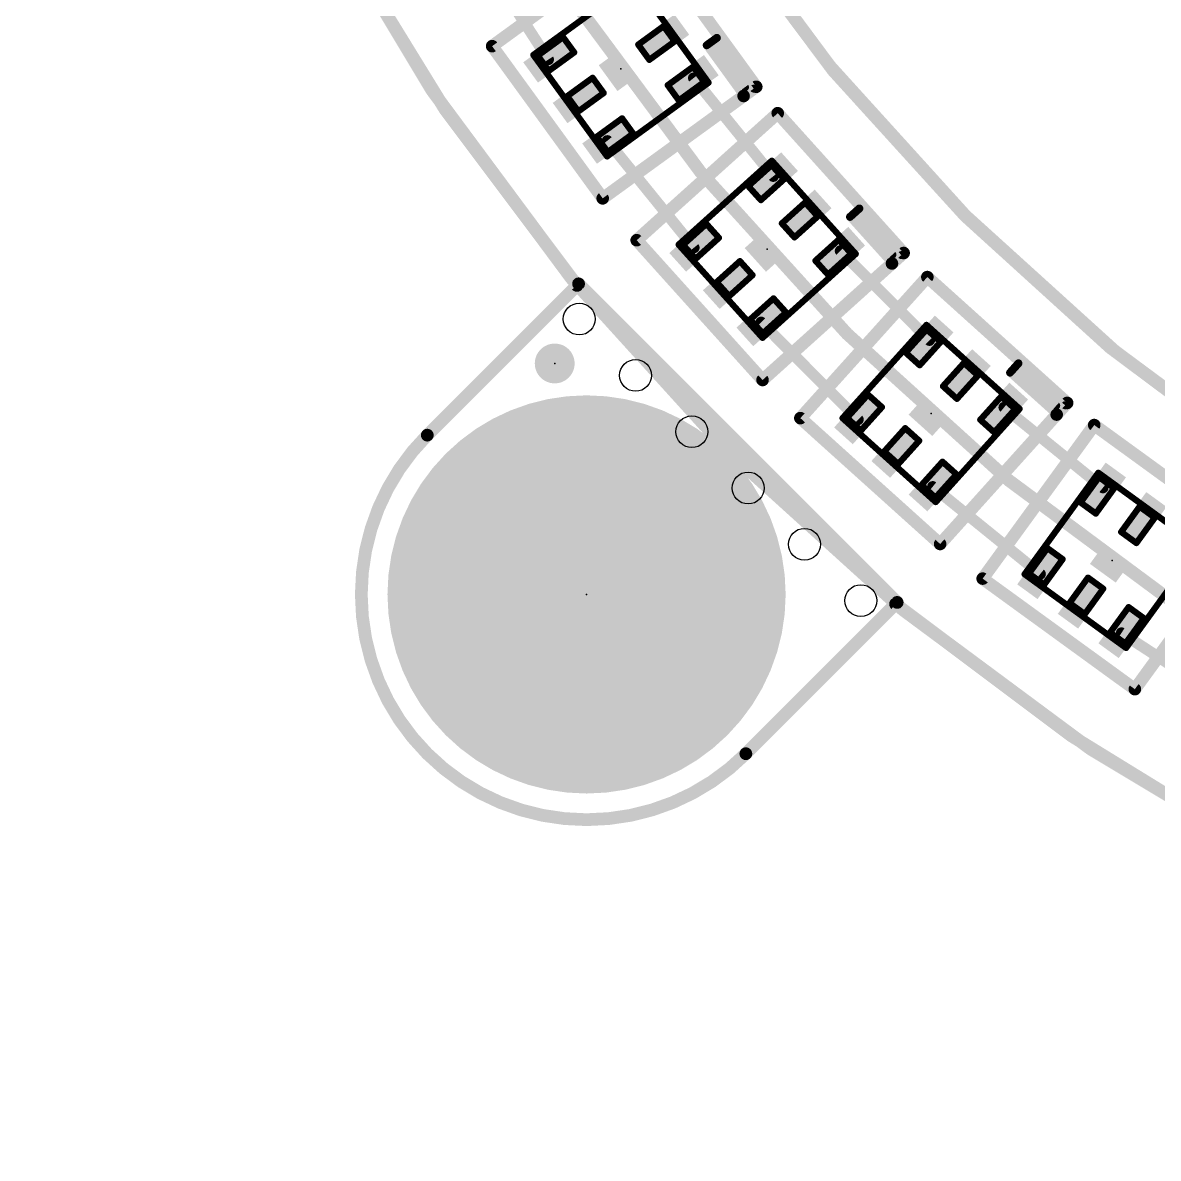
# Model space of a CAD drawing. Extents: x -10 to 92, y -62 to 76.
# Drawn here: x -0.1 to 18.01, y -0.1 to 18.01 of the extents above; entities that cross this region are included whole.
import ezdxf

# ---------------------------------------------------------------- set-up
doc = ezdxf.new("R2010")
doc.units = 0
for name, color, linetype in [('1', 12, 'CONTINUOUS'), ('16', 132, 'CONTINUOUS'), ('17', 110, 'CONTINUOUS'), ('20', 53, 'CONTINUOUS'), ('21', 41, 'CONTINUOUS'), ('23', 53, 'CONTINUOUS'), ('24', 53, 'CONTINUOUS'), ('51', 53, 'CONTINUOUS')]:
    doc.layers.add(name, color=color, linetype=linetype)

# ---------------------------------------------------------------- blocks, each defined once
blk = doc.blocks.new('RECT')
blk.add_solid([(-0.5, -0.5), (0.5, -0.5), (-0.5, 0.5), (0.5, 0.5)])
blk = doc.blocks.new('PIE')
at = {"const_width": 0.5}
blk.add_lwpolyline([(0, -0.25, 1), (0, 0.25, 1), (0, -0.25)], format="xyb", dxfattribs=at)
blk = doc.blocks.new('ROUNDP')
at = {"const_width": 0.5}
blk.add_lwpolyline([(0, -0.25, 1), (0, 0.25, 1), (0, -0.25)], format="xyb", dxfattribs=at)

msp = doc.modelspace()

# ---------------------------------------------------------------- linework, layer by layer
at = {"layer": '1'}
for points, const_width in [([(38.1, 76.2, 2.4142), (76.2, 38.1)], 0.2032), ([(38.1, 73.533, 2.4142), (73.533, 38.1)], 0.2032), ([(8.2434, 17.3955, 1), (8.3181, 17.4437)], 0.0889), ([(10.6311, 17.1524, 1), (10.562, 17.0964)], 0.0889), ([(9.2557, 16.1532, 1), (9.1867, 16.0972)], 0.0889), ([(11.8322, 15.5295, 1), (11.9013, 15.5854)], 0.0889), ([(10.5689, 14.3919, 1), (10.6379, 14.4479)], 0.0889), ([(12.9688, 14.3998, 1), (12.9058, 14.3371)], 0.0889), ([(11.7055, 13.2623, 1), (11.6425, 13.1995)], 0.0889), ([(14.3268, 12.911, 1), (14.3897, 12.9738)], 0.0889), ([(15.5753, 11.9063, 1), (15.5193, 11.8373)], 0.0889), ([(13.1893, 11.6477, 1), (13.2522, 11.7105)], 0.0889), ([(14.4378, 10.643, 1), (14.3818, 10.574)], 0.0889), ([(17.0964, 10.5569, 1), (17.1524, 10.626)], 0.0889), ([(16.0972, 9.1816, 1), (16.1532, 9.2506)], 0.0889), ([(17.4438, 8.3129, 1), (17.3953, 8.2384)], 0.0889)]:
    msp.add_lwpolyline(points, format="xyb", dxfattribs=dict(at, const_width=const_width))
at = {"layer": '1', "const_width": 0.1778}
for points in [[(7.0858, 19.2682), (8.2807, 17.4196)], [(10.5965, 17.1244), (11.8667, 15.5575)], [(9.2212, 16.1252), (10.6034, 14.4199)], [(12.9373, 14.3684), (14.3583, 12.9424)], [(11.674, 13.2309), (13.2207, 11.6791)], [(15.5473, 11.8718), (17.1244, 10.5915)], [(14.4098, 10.6085), (16.1252, 9.2161)], [(17.4196, 8.2757), (19.2631, 7.0756)]]:
    msp.add_lwpolyline(points, dxfattribs=at)
at = {"layer": '16'}
for points, const_width in [([(0, 38.1, 2.4142), (38.1, 76.2)], 0.2032), ([(8.7989, 13.8789, 1), (8.7271, 13.8071)], 0.1016), ([(8.7989, 13.8071, 1), (8.7271, 13.8789)], 0.1016), ([(6.35, 11.43, 1), (11.43, 6.35)], 0.2032), ([(6.3141, 11.4659, 1), (6.3859, 11.3941)], 0.1016), ([(6.3859, 11.3941, 1), (6.3141, 11.4659)], 0.1016), ([(13.8789, 8.7271, 1), (13.8071, 8.7989)], 0.1016), ([(13.8071, 8.7271, 1), (13.8789, 8.7989)], 0.1016), ([(11.3941, 6.3859, 1), (11.4659, 6.3141)], 0.1016), ([(11.4659, 6.3141, 1), (11.3941, 6.3859)], 0.1016)]:
    msp.add_lwpolyline(points, format="xyb", dxfattribs=dict(at, const_width=const_width))
at = {"layer": '16', "const_width": 0.2032}
for points in [[(6.35, 11.43), (8.763, 13.843)], [(8.763, 13.843), (13.843, 8.763)], [(13.843, 8.763), (11.43, 6.35)]]:
    msp.add_lwpolyline(points, dxfattribs=at)
at = {"layer": '20'}
for points, const_width in [([(8.7376, 62.3824, 0.359), (8.7376, 13.8176)], 0.2032), ([(5.588, 34.29, 0.3492), (34.29, 5.588)], 0.2032), ([(8.6984, 13.7853, 1), (8.7768, 13.8499)], 0.1016), ([(8.7735, 13.7817, 1), (8.7017, 13.8535)], 0.1016), ([(6.35, 11.43, 1), (11.43, 6.35)], 0.2032), ([(6.3141, 11.4659, 1), (6.3859, 11.3941)], 0.1016), ([(6.3859, 11.3941, 1), (6.3141, 11.4659)], 0.1016), ([(13.8176, 8.7376, 0.359), (62.3824, 8.7376)], 0.2032), ([(13.8499, 8.7768, 1), (13.7853, 8.6984)], 0.1016), ([(13.8535, 8.7017, 1), (13.7817, 8.7735)], 0.1016), ([(11.3941, 6.3859, 1), (11.4659, 6.3141)], 0.1016), ([(11.4659, 6.3141, 1), (11.3941, 6.3859)], 0.1016)]:
    msp.add_lwpolyline(points, format="xyb", dxfattribs=dict(at, const_width=const_width))
at = {"layer": '20', "const_width": 0.2032}
for points in [[(6.35, 11.43), (8.7376, 13.8176)], [(13.8176, 8.7376), (11.43, 6.35)]]:
    msp.add_lwpolyline(points, dxfattribs=at)
at = {"layer": '20'}
for centre in [(8.7731, 13.2813), (9.6711, 12.3833), (10.5692, 11.4852), (11.4672, 10.5872), (12.3652, 9.6892), (13.2632, 8.7912)]:
    msp.add_circle(centre, 0.254, dxfattribs=at)
at = {"layer": '21'}
for points, const_width in [([(38.1, 0, 1), (38.1, 76.2, 1), (38.1, 0)], 0.2032), ([(38.1, 5.334, 1), (38.1, 70.866, 1), (38.1, 5.334)], 0.2032), ([(10.9127, 17.7249, 1), (10.8613, 17.6876)], 0.0635), ([(10.8683, 17.7319, 1), (10.9057, 17.6806)], 0.0635), ([(10.9057, 17.6806, 1), (10.8683, 17.7319)], 0.0635), ([(10.9936, 17.7837, 1), (10.9422, 17.7464)], 0.0635), ([(10.9866, 17.7394, 1), (10.9492, 17.7907)], 0.0635), ([(7.4243, 17.6626, 1), (7.3434, 17.6038)], 0.1), ([(7.3545, 17.6737, 1), (7.4133, 17.5928)], 0.1), ([(10.8318, 17.6661, 1), (10.7804, 17.6288)], 0.0635), ([(10.7874, 17.6732, 1), (10.8248, 17.6218)], 0.0635), ([(11.3903, 16.9595, 1), (11.4417, 16.9968)], 0.0635), ([(11.5557, 16.956, 1), (11.6366, 17.0148)], 0.1), ([(11.6255, 16.945, 1), (11.5667, 17.0259)], 0.1), ([(11.3645, 16.8789, 1), (11.4233, 16.798)], 0.1), ([(11.4233, 16.798, 1), (11.3645, 16.8789)], 0.1), ([(11.3752, 16.8641, 1), (11.4125, 16.8128)], 0.0635), ([(11.3682, 16.8198, 1), (11.4196, 16.8571)], 0.0635), ([(11.53, 16.9374, 1), (11.5814, 16.9747)], 0.0635), ([(11.5743, 16.9303, 1), (11.537, 16.9817)], 0.0635), ([(11.9758, 16.5976, 1), (11.9014, 16.5307)], 0.1), ([(11.9721, 16.527, 1), (11.9051, 16.6013)], 0.1), ([(9.1179, 15.2466, 1), (9.1766, 15.1657)], 0.1), ([(9.1068, 15.1768, 1), (9.1877, 15.2356)], 0.1), ([(13.1441, 15.0011, 1), (13.1866, 14.9539)], 0.0635), ([(13.189, 14.9987, 1), (13.1418, 14.9562)], 0.0635), ([(13.1866, 14.9539, 1), (13.1441, 15.0011)], 0.0635), ([(13.2633, 15.0656, 1), (13.2161, 15.0231)], 0.0635), ([(13.261, 15.0208, 1), (13.2185, 15.068)], 0.0635), ([(13.0698, 14.9341, 1), (13.1123, 14.8869)], 0.0635), ([(13.1147, 14.9318, 1), (13.0675, 14.8893)], 0.0635), ([(9.7263, 14.5721, 1), (9.6519, 14.5052)], 0.1), ([(9.6556, 14.5758, 1), (9.7226, 14.5015)], 0.1), ([(13.744, 14.2874, 1), (13.7912, 14.3299)], 0.0635), ([(13.8852, 14.28, 1), (13.9324, 14.3225)], 0.0635), ([(13.9301, 14.2776, 1), (13.8876, 14.3248)], 0.0635), ([(13.9088, 14.3012, 1), (13.9832, 14.3681)], 0.1), ([(13.9794, 14.2975, 1), (13.9125, 14.3718)], 0.1), ([(13.7268, 14.2046, 1), (13.7937, 14.1302)], 0.1), ([(13.7937, 14.1302, 1), (13.7267, 14.2046)], 0.1), ([(13.739, 14.191, 1), (13.7815, 14.1438)], 0.0635), ([(13.7366, 14.1462, 1), (13.7838, 14.1886)], 0.0635), ([(14.358, 13.9882, 1), (14.2911, 13.9139)], 0.1), ([(14.3617, 13.9176, 1), (14.2874, 13.9845)], 0.1), ([(15.7317, 12.5249, 1), (15.6892, 12.4777)], 0.0635), ([(15.6868, 12.5226, 1), (15.734, 12.4801)], 0.0635), ([(15.734, 12.4801, 1), (15.6868, 12.5226)], 0.0635), ([(15.7986, 12.5993, 1), (15.7561, 12.5521)], 0.0635), ([(15.8009, 12.5544, 1), (15.7538, 12.5969)], 0.0635), ([(11.663, 12.3464, 1), (11.73, 12.2721)], 0.1), ([(11.6593, 12.2758, 1), (11.7337, 12.3427)], 0.1), ([(15.6648, 12.4506, 1), (15.6223, 12.4034)], 0.0635), ([(15.6199, 12.4483, 1), (15.6671, 12.4058)], 0.0635), ([(16.358, 11.8755, 1), (16.4005, 11.9227)], 0.0635), ([(16.5441, 11.8853, 1), (16.4969, 11.9278)], 0.0635), ([(16.5911, 11.9102, 1), (16.5168, 11.9771)], 0.1), ([(16.4993, 11.8829, 1), (16.5417, 11.9301)], 0.0635), ([(16.5205, 11.9065, 1), (16.5874, 11.9808)], 0.1), ([(12.3325, 11.7387, 1), (12.2656, 11.6644)], 0.1), ([(12.2619, 11.735, 1), (12.3362, 11.6681)], 0.1), ([(16.3495, 11.7914, 1), (16.4238, 11.7244)], 0.1), ([(16.4238, 11.7244, 1), (16.3495, 11.7914)], 0.1), ([(16.3631, 11.7791, 1), (16.4103, 11.7367)], 0.0635), ([(16.3654, 11.7343, 1), (16.4079, 11.7815)], 0.0635), ([(17.0148, 11.6315, 1), (16.956, 11.5506)], 0.1), ([(17.0259, 11.5617, 1), (16.945, 11.6204)], 0.1), ([(14.495, 9.657, 1), (14.562, 9.7313)], 0.1), ([(14.4913, 9.7276, 1), (14.5657, 9.6607)], 0.1), ([(15.2356, 9.1826, 1), (15.1768, 9.1017)], 0.1), ([(15.1657, 9.1716, 1), (15.2466, 9.1128)], 0.1), ([(17.5928, 7.4082, 1), (17.6737, 7.3494)], 0.1), ([(17.6038, 7.3384, 1), (17.6626, 7.4193)], 0.1)]:
    msp.add_lwpolyline(points, format="xyb", dxfattribs=dict(at, const_width=const_width))
for points, const_width in [([(9.8328, 19.4125), (7.3839, 17.6332)], 0.2), ([(11.5961, 16.9854), (9.8328, 19.4125)], 0.2), ([(10.8061, 17.6475), (10.887, 17.7063)], 0.127), ([(10.887, 17.7063), (10.9679, 17.765)], 0.127), ([(11.416, 16.9781), (10.887, 17.7063)], 0.127), ([(10.9679, 17.765), (11.5557, 16.956)], 0.127), ([(7.3839, 17.6332), (9.1472, 15.2062)], 0.2), ([(11.3939, 16.8385), (10.8061, 17.6475)], 0.127), ([(11.3939, 16.8385), (11.5961, 16.9854)], 0.2), ([(9.1472, 15.2062), (11.3939, 16.8385)], 0.2), ([(11.5557, 16.956), (11.3939, 16.8385)], 0.127), ([(11.9386, 16.5641), (9.6891, 14.5387)], 0.2), ([(13.946, 14.3347), (11.9386, 16.5641)], 0.2), ([(13.0911, 14.9105), (13.1654, 14.9775)], 0.127), ([(13.1654, 14.9775), (13.2397, 15.0444)], 0.127), ([(13.7676, 14.3086), (13.1654, 14.9775)], 0.127), ([(13.2397, 15.0444), (13.9088, 14.3012)], 0.127), ([(13.7602, 14.1674), (13.0911, 14.9105)], 0.127), ([(9.6891, 14.5387), (11.6965, 12.3092)], 0.2), ([(13.7602, 14.1674), (13.946, 14.3347)], 0.2), ([(13.9088, 14.3012), (13.7602, 14.1674)], 0.127), ([(11.6965, 12.3092), (13.7602, 14.1674)], 0.2), ([(14.3245, 13.9511), (12.2991, 11.7016)], 0.2), ([(16.554, 11.9437), (14.3245, 13.9511)], 0.2), ([(15.6435, 12.427), (15.7104, 12.5013)], 0.127), ([(15.7104, 12.5013), (15.7774, 12.5757)], 0.127), ([(16.3793, 11.8991), (15.7104, 12.5013)], 0.127), ([(15.7774, 12.5757), (16.5205, 11.9065)], 0.127), ([(16.3867, 11.7579), (15.6435, 12.427)], 0.127), ([(16.3867, 11.7579), (16.554, 11.9437)], 0.2), ([(16.5205, 11.9065), (16.3867, 11.7579)], 0.127), ([(12.2991, 11.7016), (14.5285, 9.6942)], 0.2), ([(14.5285, 9.6942), (16.3867, 11.7579)], 0.2), ([(16.9854, 11.5911), (15.2062, 9.1422)], 0.2), ([(19.4125, 9.8277), (16.9854, 11.5911)], 0.2), ([(17.6332, 7.3788), (19.2655, 9.6254)], 0.2), ([(15.2062, 9.1422), (17.6332, 7.3788)], 0.2)]:
    msp.add_lwpolyline(points, dxfattribs=dict(at, const_width=const_width))
at = {"layer": '23'}
for p in [(9.4386, 17.272), (11.7704, 14.3942), (8.382, 12.573), (14.384, 11.7754), (17.272, 9.4336), (8.89, 8.89)]:
    msp.add_point(p, dxfattribs=at)
at = {"layer": '24'}
msp.add_point((8.382, 12.573), dxfattribs=at)
at = {"layer": '51', "const_width": 0.1}
for points in [[(8.0418, 17.4932), (9.6599, 18.6688)], [(9.6599, 18.6688), (10.8354, 17.0508)], [(10.119, 17.9517), (9.7145, 17.6579)], [(10.2954, 17.709), (10.119, 17.9517)], [(8.1117, 17.4822), (8.5162, 17.7761)], [(8.5162, 17.7761), (8.6925, 17.5334)], [(9.8909, 17.4152), (10.2954, 17.709)], [(8.6925, 17.5334), (8.288, 17.2395)], [(9.7145, 17.6579), (9.8909, 17.4152)], [(9.2174, 15.8752), (8.0418, 17.4932)], [(8.288, 17.2395), (8.1117, 17.4822)], [(10.5893, 17.3045), (10.1848, 17.0106)], [(10.7656, 17.0618), (10.5893, 17.3045)], [(8.5819, 16.835), (8.9864, 17.1288)], [(8.9864, 17.1288), (9.1628, 16.8861)], [(10.8354, 17.0508), (9.2174, 15.8752)], [(10.1848, 17.0106), (10.3611, 16.7679)], [(10.3611, 16.7679), (10.7656, 17.0618)], [(8.7582, 16.5922), (8.5819, 16.835)], [(9.1628, 16.8861), (8.7582, 16.5922)], [(9.4566, 16.4816), (9.0521, 16.1877)], [(9.633, 16.2389), (9.4566, 16.4816)], [(9.0521, 16.1877), (9.2285, 15.945)], [(9.2285, 15.945), (9.633, 16.2389)], [(10.3581, 14.4682), (11.8444, 15.8065)], [(11.8407, 15.7358), (11.4691, 15.4013)], [(12.0414, 15.5129), (11.8407, 15.7358)], [(11.8444, 15.8065), (13.1826, 14.3202)], [(11.4691, 15.4013), (11.6698, 15.1783)], [(11.6698, 15.1783), (12.0414, 15.5129)], [(12.376, 15.1413), (12.0044, 14.8068)], [(12.5767, 14.9184), (12.376, 15.1413)], [(10.4287, 14.4645), (10.8003, 14.7991)], [(10.8003, 14.7991), (11.001, 14.5761)], [(12.0044, 14.8068), (12.2051, 14.5838)], [(12.2051, 14.5838), (12.5767, 14.9184)], [(11.6963, 12.9819), (10.3581, 14.4682)], [(10.6294, 14.2416), (10.4287, 14.4645)], [(11.001, 14.5761), (10.6294, 14.2416)], [(12.9113, 14.5468), (12.5397, 14.2122)], [(13.112, 14.3239), (12.9113, 14.5468)], [(13.1826, 14.3202), (11.6963, 12.9819)], [(12.7404, 13.9893), (13.112, 14.3239)], [(10.964, 13.87), (11.3356, 14.2045)], [(11.3356, 14.2045), (11.5363, 13.9816)], [(12.5397, 14.2122), (12.7404, 13.9893)], [(11.5363, 13.9816), (11.1647, 13.647)], [(11.1647, 13.647), (10.964, 13.87)], [(11.8709, 13.61), (11.4993, 13.2755)], [(12.0716, 13.3871), (11.8709, 13.61)], [(11.7, 13.0525), (12.0716, 13.3871)], [(11.4993, 13.2755), (11.7, 13.0525)], [(12.9717, 11.7014), (14.31, 13.1877)], [(14.31, 13.1877), (15.7963, 11.8495)], [(14.3137, 13.1171), (13.9791, 12.7455)], [(14.5366, 12.9164), (14.3137, 13.1171)], [(14.2021, 12.5448), (14.5366, 12.9164)], [(13.9791, 12.7455), (14.2021, 12.5448)], [(14.9082, 12.5818), (14.5737, 12.2102)], [(15.1312, 12.3811), (14.9082, 12.5818)], [(14.7966, 12.0095), (15.1312, 12.3811)], [(14.5737, 12.2102), (14.7966, 12.0095)], [(13.0424, 11.7051), (13.3769, 12.0767)], [(13.3769, 12.0767), (13.5999, 11.876)], [(15.5027, 12.0465), (15.1682, 11.6749)], [(15.7257, 11.8458), (15.5027, 12.0465)], [(13.5999, 11.876), (13.2653, 11.5044)], [(15.7963, 11.8495), (14.458, 10.3632)], [(15.3911, 11.4742), (15.7257, 11.8458)], [(14.458, 10.3632), (12.9717, 11.7014)], [(13.2653, 11.5044), (13.0424, 11.7051)], [(13.6369, 11.1698), (13.9714, 11.5414)], [(13.9714, 11.5414), (14.1944, 11.3407)], [(15.1682, 11.6749), (15.3911, 11.4742)], [(14.1944, 11.3407), (13.8598, 10.9691)], [(13.8598, 10.9691), (13.6369, 11.1698)], [(14.566, 11.0061), (14.2314, 10.6345)], [(14.7889, 10.8054), (14.566, 11.0061)], [(15.8752, 9.2123), (17.0508, 10.8304)], [(17.0508, 10.8304), (18.6688, 9.6548)], [(14.2314, 10.6345), (14.4543, 10.4338)], [(14.4543, 10.4338), (14.7889, 10.8054)], [(17.0618, 10.7605), (16.7679, 10.356)], [(17.3045, 10.5842), (17.0618, 10.7605)], [(17.0106, 10.1797), (17.3045, 10.5842)], [(16.7679, 10.356), (17.0106, 10.1797)], [(17.709, 10.2903), (17.4152, 9.8858)], [(17.9517, 10.114), (17.709, 10.2903)], [(17.6579, 9.7094), (17.9517, 10.114)], [(17.4152, 9.8858), (17.6579, 9.7094)], [(15.945, 9.2234), (16.2389, 9.6279)], [(16.2389, 9.6279), (16.4816, 9.4516)], [(18.6688, 9.6548), (17.4932, 8.0368)], [(16.4816, 9.4516), (16.1877, 9.0471)], [(17.4932, 8.0368), (15.8752, 9.2123)], [(16.1877, 9.0471), (15.945, 9.2234)], [(16.5922, 8.7532), (16.8861, 9.1577)], [(16.8861, 9.1577), (17.1288, 8.9813)], [(17.1288, 8.9813), (16.835, 8.5768)], [(16.835, 8.5768), (16.5922, 8.7532)], [(17.5334, 8.6874), (17.2395, 8.2829)], [(17.7761, 8.5111), (17.5334, 8.6874)], [(17.4822, 8.1066), (17.7761, 8.5111)], [(17.2395, 8.2829), (17.4822, 8.1066)]]:
    msp.add_lwpolyline(points, dxfattribs=at)
at = {"layer": '51', "const_width": 0.05}
for points in [[(10.1393, 17.9664, 1), (10.0988, 17.9371)], [(10.1337, 17.9315, 1), (10.1043, 17.972)], [(8.5364, 17.7908, 1), (8.496, 17.7614)], [(8.5309, 17.7558, 1), (8.5015, 17.7963)], [(10.2751, 17.6943, 1), (10.3156, 17.7237)], [(10.3101, 17.6888, 1), (10.2807, 17.7293)], [(8.6723, 17.5187, 1), (8.7127, 17.5481)], [(8.7072, 17.5131, 1), (8.6778, 17.5536)], [(9.6998, 17.6781, 1), (9.7292, 17.6376)], [(9.7348, 17.6725, 1), (9.6943, 17.6432)], [(8.0621, 17.5079, 1), (8.0216, 17.4785)], [(8.0271, 17.5135, 1), (8.0565, 17.473)], [(8.1319, 17.4969, 1), (8.0915, 17.4675)], [(8.097, 17.5024, 1), (8.1264, 17.4619)], [(9.8762, 17.4354, 1), (9.9056, 17.3949)], [(9.8706, 17.4005, 1), (9.9111, 17.4298)], [(8.2733, 17.2597, 1), (8.3027, 17.2192)], [(8.2678, 17.2248, 1), (8.3082, 17.2542)], [(10.6095, 17.3192, 1), (10.569, 17.2898)], [(10.604, 17.2843, 1), (10.5746, 17.3248)], [(9.0066, 17.1435, 1), (8.9662, 17.1142)], [(9.0011, 17.1086, 1), (8.9717, 17.1491)], [(10.205, 17.0253, 1), (10.1645, 16.9959)], [(10.1701, 17.0309, 1), (10.1995, 16.9904)], [(10.7454, 17.0471, 1), (10.7858, 17.0765)], [(10.7803, 17.0416, 1), (10.7509, 17.0821)], [(10.8152, 17.0361, 1), (10.8557, 17.0655)], [(10.8501, 17.0305, 1), (10.8207, 17.071)], [(8.6021, 16.8497, 1), (8.5617, 16.8203)], [(8.5672, 16.8552, 1), (8.5966, 16.8147)], [(9.1425, 16.8714, 1), (9.183, 16.9008)], [(9.1774, 16.8659, 1), (9.1481, 16.9064)], [(10.3464, 16.7882, 1), (10.3758, 16.7477)], [(10.3409, 16.7532, 1), (10.3813, 16.7826)], [(8.7435, 16.6125, 1), (8.7729, 16.572)], [(8.738, 16.5776, 1), (8.7785, 16.6069)], [(9.4769, 16.4963, 1), (9.4364, 16.4669)], [(9.4713, 16.4614, 1), (9.4419, 16.5019)], [(9.0724, 16.2024, 1), (9.0319, 16.173)], [(9.0374, 16.208, 1), (9.0668, 16.1675)], [(9.6128, 16.2242, 1), (9.6532, 16.2536)], [(9.6477, 16.2187, 1), (9.6183, 16.2592)], [(9.2138, 15.9653, 1), (9.2432, 15.9248)], [(9.2082, 15.9303, 1), (9.2487, 15.9597)], [(9.2027, 15.8954, 1), (9.2321, 15.855)], [(9.1972, 15.8605, 1), (9.2376, 15.8899)], [(11.8593, 15.7526, 1), (11.8221, 15.7191)], [(11.863, 15.8232, 1), (11.8258, 15.7897)], [(11.8574, 15.7173, 1), (11.8239, 15.7544)], [(11.8611, 15.7879, 1), (11.8276, 15.825)], [(11.4877, 15.418, 1), (11.4505, 15.3845)], [(11.4524, 15.4199, 1), (11.4858, 15.3827)], [(12.0228, 15.4962, 1), (12.06, 15.5296)], [(12.0581, 15.4943, 1), (12.0247, 15.5315)], [(11.6531, 15.1969, 1), (11.6866, 15.1598)], [(11.6513, 15.1616, 1), (11.6884, 15.1951)], [(12.3946, 15.1581, 1), (12.3574, 15.1246)], [(12.3927, 15.1227, 1), (12.3592, 15.1599)], [(12.023, 14.8235, 1), (11.9858, 14.79)], [(11.9877, 14.8253, 1), (12.0211, 14.7882)], [(12.5581, 14.9017, 1), (12.5953, 14.9351)], [(12.5934, 14.8998, 1), (12.56, 14.937)], [(10.8188, 14.8158, 1), (10.7817, 14.7823)], [(10.817, 14.7805, 1), (10.7835, 14.8176)], [(10.3767, 14.4849, 1), (10.3395, 14.4515)], [(10.3414, 14.4868, 1), (10.3748, 14.4496)], [(10.4473, 14.4812, 1), (10.4101, 14.4478)], [(10.412, 14.4831, 1), (10.4454, 14.4459)], [(10.9824, 14.5594, 1), (11.0196, 14.5928)], [(11.0177, 14.5575, 1), (10.9843, 14.5947)], [(12.1884, 14.6024, 1), (12.2219, 14.5652)], [(12.1866, 14.5671, 1), (12.2237, 14.6005)], [(12.9299, 14.5635, 1), (12.8927, 14.5301)], [(12.928, 14.5282, 1), (12.8946, 14.5654)], [(13.0934, 14.3071, 1), (13.1306, 14.3406)], [(13.1287, 14.3053, 1), (13.0953, 14.3424)], [(13.1641, 14.3034, 1), (13.2012, 14.3369)], [(13.1994, 14.3016, 1), (13.1659, 14.3387)], [(10.6127, 14.2601, 1), (10.6462, 14.223)], [(10.6109, 14.2248, 1), (10.648, 14.2583)], [(11.3542, 14.2213, 1), (11.317, 14.1878)], [(11.3523, 14.186, 1), (11.3188, 14.2231)], [(12.5583, 14.229, 1), (12.5211, 14.1955)], [(12.523, 14.2308, 1), (12.5564, 14.1937)], [(11.5177, 13.9649, 1), (11.5549, 13.9983)], [(11.553, 13.963, 1), (11.5196, 14.0002)], [(12.7237, 14.0079, 1), (12.7572, 13.9707)], [(12.7219, 13.9726, 1), (12.759, 14.006)], [(10.9826, 13.8867, 1), (10.9454, 13.8532)], [(10.9473, 13.8886, 1), (10.9807, 13.8514)], [(11.148, 13.6656, 1), (11.1815, 13.6285)], [(11.1462, 13.6303, 1), (11.1833, 13.6638)], [(11.8895, 13.6268, 1), (11.8523, 13.5933)], [(11.8876, 13.5914, 1), (11.8541, 13.6286)], [(12.053, 13.3704, 1), (12.0902, 13.4038)], [(12.0883, 13.3685, 1), (12.0549, 13.4057)], [(11.5179, 13.2922, 1), (11.4807, 13.2587)], [(11.4826, 13.294, 1), (11.516, 13.2569)], [(14.3267, 13.2063, 1), (14.2933, 13.1691)], [(14.3286, 13.171, 1), (14.2914, 13.2044)], [(11.6833, 13.0711, 1), (11.7168, 13.0339)], [(11.6815, 13.0358, 1), (11.7186, 13.0692)], [(14.3304, 13.1357, 1), (14.297, 13.0985)], [(14.3323, 13.1004, 1), (14.2951, 13.1338)], [(11.6796, 13.0005, 1), (11.7131, 12.9633)], [(11.6778, 12.9652, 1), (11.7149, 12.9986)], [(14.5552, 12.8996, 1), (14.5181, 12.9331)], [(14.5199, 12.8978, 1), (14.5534, 12.9349)], [(13.9959, 12.7641, 1), (13.9624, 12.7269)], [(13.9606, 12.7623, 1), (13.9977, 12.7288)], [(14.1835, 12.5615, 1), (14.2207, 12.5281)], [(14.1854, 12.5262, 1), (14.2188, 12.5634)], [(14.9249, 12.6004, 1), (14.8915, 12.5632)], [(14.9268, 12.5651, 1), (14.8896, 12.5985)], [(15.1497, 12.3643, 1), (15.1126, 12.3978)], [(15.1144, 12.3625, 1), (15.1479, 12.3996)], [(14.5904, 12.2288, 1), (14.5569, 12.1916)], [(14.5551, 12.227, 1), (14.5922, 12.1935)], [(13.3937, 12.0953, 1), (13.3602, 12.0581)], [(13.3955, 12.06, 1), (13.3583, 12.0934)], [(14.778, 12.0262, 1), (14.8152, 11.9928)], [(14.7799, 11.9909, 1), (14.8133, 12.0281)], [(15.5195, 12.0651, 1), (15.486, 12.0279)], [(15.5213, 12.0298, 1), (15.4842, 12.0632)], [(13.6184, 11.8592, 1), (13.5813, 11.8927)], [(13.5831, 11.8574, 1), (13.6166, 11.8945)], [(15.7443, 11.829, 1), (15.7071, 11.8625)], [(15.7089, 11.8272, 1), (15.7424, 11.8643)], [(15.8149, 11.8327, 1), (15.7777, 11.8662)], [(15.7796, 11.8309, 1), (15.813, 11.868)], [(12.9885, 11.72, 1), (12.955, 11.6828)], [(12.9532, 11.7182, 1), (12.9903, 11.6847)], [(13.0591, 11.7237, 1), (13.0256, 11.6865)], [(13.0238, 11.7219, 1), (13.0609, 11.6884)], [(13.9882, 11.56, 1), (13.9547, 11.5228)], [(13.99, 11.5247, 1), (13.9529, 11.5581)], [(15.1849, 11.6935, 1), (15.1514, 11.6563)], [(15.1496, 11.6916, 1), (15.1867, 11.6582)], [(13.2467, 11.5211, 1), (13.2839, 11.4877)], [(13.2486, 11.4858, 1), (13.282, 11.523)], [(15.3725, 11.4909, 1), (15.4097, 11.4575)], [(15.3744, 11.4556, 1), (15.4078, 11.4928)], [(14.213, 11.3239, 1), (14.1758, 11.3574)], [(14.1777, 11.3221, 1), (14.2111, 11.3592)], [(13.6536, 11.1884, 1), (13.6201, 11.1512)], [(13.6183, 11.1866, 1), (13.6555, 11.1531)], [(14.5827, 11.0247, 1), (14.5492, 10.9875)], [(14.5845, 10.9894, 1), (14.5474, 11.0228)], [(13.8412, 10.9858, 1), (13.8784, 10.9524)], [(13.8431, 10.9505, 1), (13.8765, 10.9877)], [(17.0655, 10.8506, 1), (17.0361, 10.8101)], [(17.071, 10.8157, 1), (17.0305, 10.8451)], [(14.2481, 10.6531, 1), (14.2147, 10.6159)], [(14.8075, 10.7886, 1), (14.7703, 10.8221)], [(14.7722, 10.7868, 1), (14.8056, 10.8239)], [(17.0765, 10.7807, 1), (17.0471, 10.7403)], [(17.0821, 10.7458, 1), (17.0416, 10.7752)], [(14.2128, 10.6512, 1), (14.25, 10.6178)], [(17.3248, 10.5695, 1), (17.2843, 10.5989)], [(17.2898, 10.564, 1), (17.3192, 10.6044)], [(14.4358, 10.4505, 1), (14.4729, 10.417)], [(14.4395, 10.3799, 1), (14.4766, 10.3464)], [(14.4376, 10.4152, 1), (14.4711, 10.4524)], [(14.4413, 10.3446, 1), (14.4748, 10.3817)], [(16.7826, 10.3762, 1), (16.7532, 10.3358)], [(16.7477, 10.3707, 1), (16.7882, 10.3413)], [(17.7237, 10.3105, 1), (17.6943, 10.2701)], [(17.7293, 10.2756, 1), (17.6888, 10.305)], [(16.9904, 10.1944, 1), (17.0309, 10.165)], [(16.9959, 10.1594, 1), (17.0253, 10.1999)], [(17.972, 10.0993, 1), (17.9315, 10.1287)], [(17.9371, 10.0937, 1), (17.9664, 10.1342)], [(17.3949, 9.9005, 1), (17.4354, 9.8711)], [(17.4298, 9.906, 1), (17.4005, 9.8656)], [(16.2536, 9.6481, 1), (16.2242, 9.6077)], [(16.2592, 9.6132, 1), (16.2187, 9.6426)], [(17.6376, 9.7241, 1), (17.6781, 9.6948)], [(17.6432, 9.6892, 1), (17.6725, 9.7297)], [(16.5019, 9.4369, 1), (16.4614, 9.4663)], [(16.4669, 9.4313, 1), (16.4963, 9.4718)], [(15.8899, 9.2326, 1), (15.8605, 9.1921)], [(15.855, 9.227, 1), (15.8954, 9.1976)], [(15.9597, 9.2436, 1), (15.9303, 9.2032)], [(15.9248, 9.2381, 1), (15.9653, 9.2087)], [(16.1675, 9.0617, 1), (16.208, 9.0324)], [(16.173, 9.0268, 1), (16.2024, 9.0673)], [(16.9008, 9.1779, 1), (16.8714, 9.1374)], [(16.9064, 9.143, 1), (16.8659, 9.1724)], [(17.1491, 8.9666, 1), (17.1086, 8.996)], [(17.1142, 8.9611, 1), (17.1435, 9.0016)], [(16.572, 8.7679, 1), (16.6125, 8.7385)], [(16.6069, 8.7734, 1), (16.5776, 8.7329)], [(17.5481, 8.7077, 1), (17.5187, 8.6672)], [(17.5536, 8.6727, 1), (17.5131, 8.7021)], [(16.8147, 8.5915, 1), (16.8552, 8.5621)], [(16.8203, 8.5566, 1), (16.8497, 8.5971)], [(17.7963, 8.4964, 1), (17.7558, 8.5258)], [(17.7614, 8.4909, 1), (17.7908, 8.5313)], [(17.2542, 8.3032, 1), (17.2248, 8.2627)], [(17.2192, 8.2976, 1), (17.2597, 8.2682)], [(17.4675, 8.0864, 1), (17.4969, 8.1268)], [(17.4619, 8.1213, 1), (17.5024, 8.0919)], [(17.473, 8.0515, 1), (17.5135, 8.0221)], [(17.4785, 8.0165, 1), (17.5079, 8.057)]]:
    msp.add_lwpolyline(points, format="xyb", dxfattribs=at)

# ---------------------------------------------------------------- block references
at = {"layer": '1', "xscale": 0.7, "yscale": 0.4}
for p, rotation in [((10.1263, 17.7716), 36), ((8.2807, 17.4196), 36), ((10.5965, 17.1244), 36), ((8.751, 16.7724), 36), ((9.2212, 16.1252), 36), ((11.8667, 15.5575), 42), ((12.402, 14.9629), 42), ((10.6034, 14.4199), 42), ((12.9373, 14.3684), 42), ((11.1387, 13.8254), 42), ((11.674, 13.2309), 42), ((14.3583, 12.9424), 48), ((14.9528, 12.4071), 48), ((15.5473, 11.8718), 48), ((13.2207, 11.6791), 48), ((13.8153, 11.1438), 48), ((14.4098, 10.6085), 48), ((17.1244, 10.5915), 54), ((17.7716, 10.1212), 54), ((16.1252, 9.2161), 54), ((16.7724, 8.7459), 54), ((17.4196, 8.2757), 54)]:
    msp.add_blockref('RECT', p, dxfattribs=dict(at, rotation=rotation))
at = {"layer": '1', "xscale": 0.635, "yscale": 0.635}
msp.add_blockref('PIE', (8.382, 12.573), dxfattribs=at)
at = {"layer": '16', "xscale": 0.635, "yscale": 0.635}
msp.add_blockref('PIE', (8.382, 12.573), dxfattribs=at)
at = {"layer": '17', "xscale": 6.35, "yscale": 6.35}
msp.add_blockref('ROUNDP', (8.89, 8.89), dxfattribs=at)
msp.add_blockref('ROUNDP', (8.89, 8.89), dxfattribs=at)
at = {"layer": '51', "xscale": 0.508, "yscale": 0.254}
for p, rotation in [((9.3359, 17.1974), 306), ((11.676, 14.3092), 312), ((14.299, 11.6811), 318), ((17.1974, 9.3308), 324)]:
    msp.add_blockref('RECT', p, dxfattribs=dict(at, rotation=rotation))

doc.saveas('drawing.dxf')
